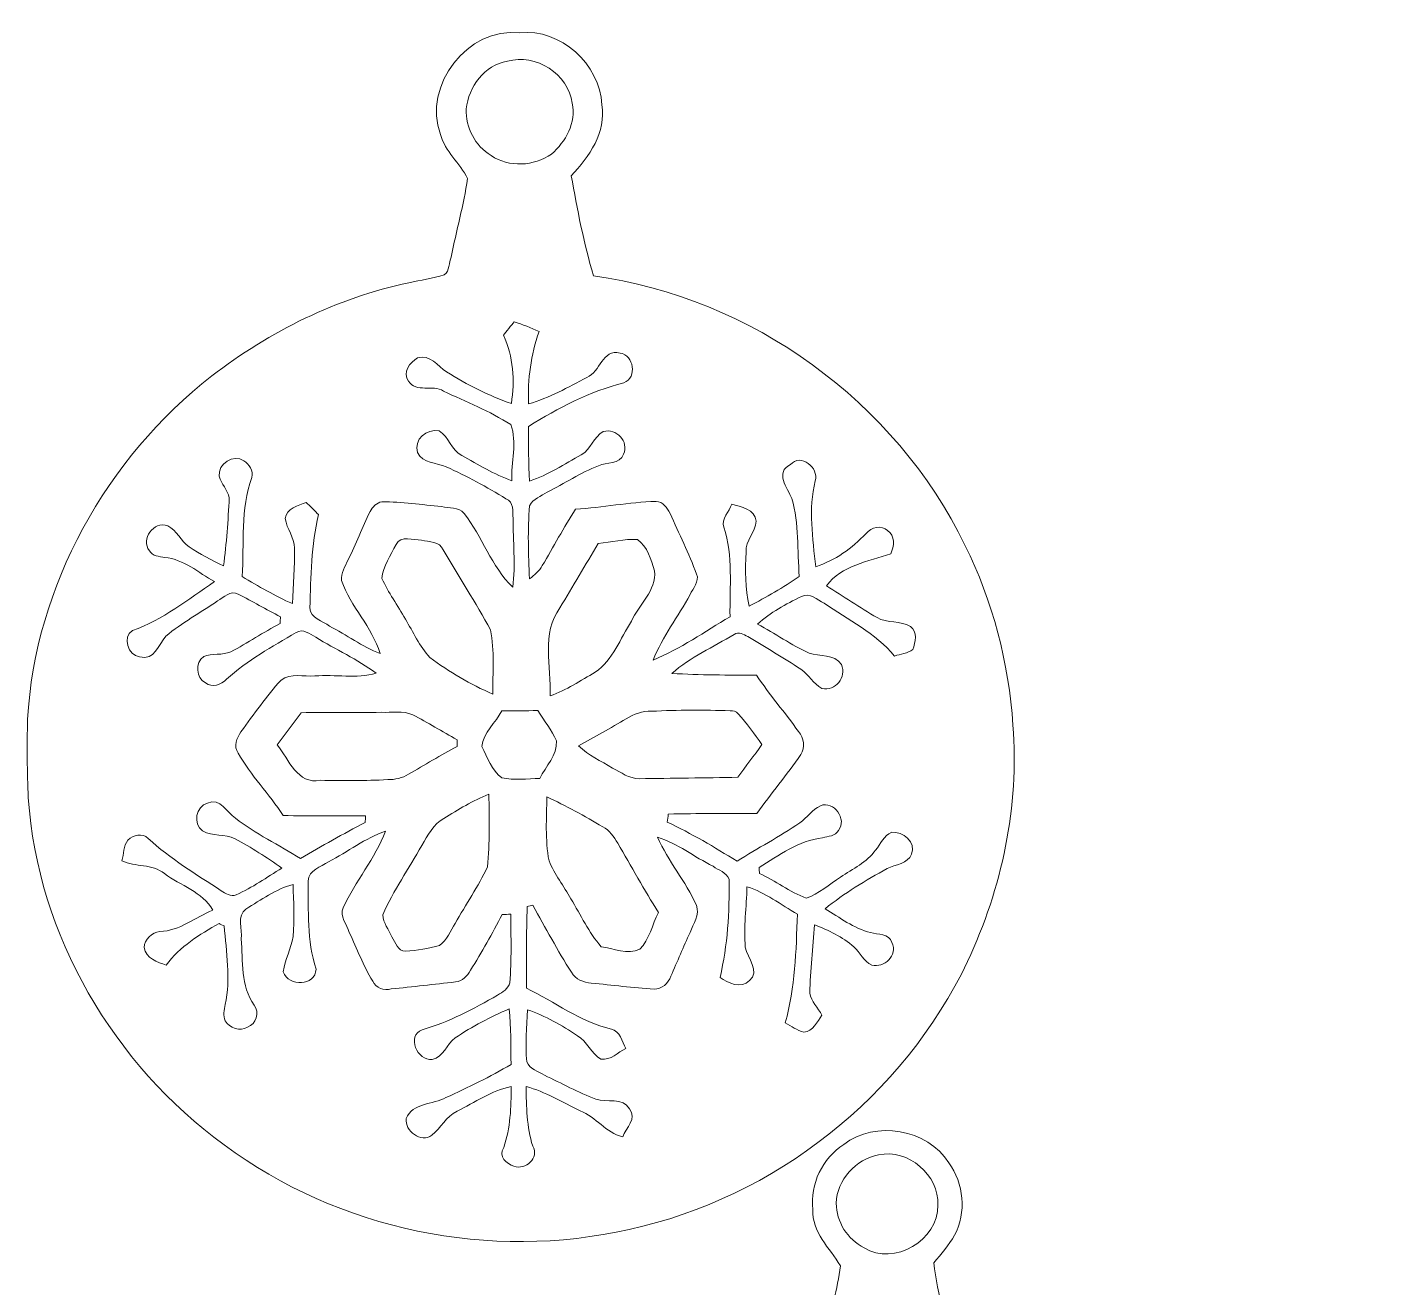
# Model space of a CAD drawing. Header units: centimetres. Extents: x -16.3 to 16.3, y -16 to 16.1.
# Drawn here: x -16.27 to 4.99, y -3.8 to 16.07 of the extents above; entities that cross this region are included whole.
import ezdxf

# ---------------------------------------------------------------- set-up
doc = ezdxf.new("R2010")
doc.units = ezdxf.units.CM
doc.header["$MEASUREMENT"] = 0
doc.layers.add('Layer 1', color=7, linetype='Continuous')

msp = doc.modelspace()

# ---------------------------------------------------------------- linework, layer by layer
at = {"layer": 'Layer 1', "color": 8, "lineweight": 9}
for points, knots in [([(-9.75456, 14.37656), (-10.03502, 15.14596), (-9.32488, 16.07165), (-8.50291, 15.98064), (-8.50291, 15.98064), (-7.85274, 16.04802), (-7.24279, 15.48604), (-7.20574, 14.84399), (-7.20574, 14.84399), (-7.13977, 14.41078), (-7.40295, 14.02131), (-7.69046, 13.72639), (-7.69046, 13.72639), (-7.59733, 13.1951), (-7.48973, 12.66417), (-7.34086, 12.14524), (-7.34086, 12.14524), (-4.84918, 11.80869), (-2.578, 10.16263), (-1.48191, 7.8992), (-1.48191, 7.8992), (-1.0413, 7.01726), (-0.79082, 6.04359), (-0.72485, 5.06074), (-0.72485, 5.06074), (-0.6229, 3.78369), (-0.89948, 2.48971), (-1.44029, 1.33365), (-1.44029, 1.33365), (-2.45382, -0.78761), (-4.47629, -2.39451), (-6.77535, -2.89051), (-6.77535, -2.89051), (-8.96505, -3.39358), (-11.36041, -2.90251), (-13.16204, -1.55843), (-13.16204, -1.55843), (-14.90971, -0.29054), (-16.10386, 1.74922), (-16.25273, 3.91316), (-16.25273, 3.91316), (-16.27354, 4.3245), (-16.27143, 4.73654), (-16.26472, 5.14788), (-16.26472, 5.14788), (-16.14584, 7.26526), (-15.01977, 9.26763), (-13.36031, 10.56832), (-13.36031, 10.56832), (-12.44379, 11.27035), (-11.38404, 11.79916), (-10.25127, 12.0387), (-10.25127, 12.0387), (-10.06571, 12.07892), (-9.87557, 12.1029), (-9.6953, 12.16499), (-9.6953, 12.16499), (-9.60146, 12.21685), (-9.6258, 12.36572), (-9.58347, 12.44298), (-9.58347, 12.44298), (-9.50303, 12.85679), (-9.38591, 13.26425), (-9.32523, 13.68158), (-9.32523, 13.68158), (-9.44765, 13.92394), (-9.67766, 14.10703), (-9.75456, 14.37656), (-9.75456, 14.37656), (-9.75456, 14.37656), (-9.75456, 14.37656), (-9.75456, 14.37656)], [0, 0, 0, 0, 0.05263158, 0.05263158, 0.05263158, 0.05263158, 0.10526316, 0.10526316, 0.10526316, 0.10526316, 0.15789474, 0.15789474, 0.15789474, 0.15789474, 0.21052632, 0.21052632, 0.21052632, 0.21052632, 0.26315789, 0.26315789, 0.26315789, 0.26315789, 0.31578947, 0.31578947, 0.31578947, 0.31578947, 0.36842105, 0.36842105, 0.36842105, 0.36842105, 0.42105263, 0.42105263, 0.42105263, 0.42105263, 0.47368421, 0.47368421, 0.47368421, 0.47368421, 0.52631579, 0.52631579, 0.52631579, 0.52631579, 0.57894737, 0.57894737, 0.57894737, 0.57894737, 0.63157895, 0.63157895, 0.63157895, 0.63157895, 0.68421053, 0.68421053, 0.68421053, 0.68421053, 0.73684211, 0.73684211, 0.73684211, 0.73684211, 0.78947368, 0.78947368, 0.78947368, 0.78947368, 0.84210526, 0.84210526, 0.84210526, 0.84210526, 0.89473684, 0.89473684, 0.89473684, 0.89473684, 1, 1, 1, 1]), ([(-8.69799, 15.5312), (-9.05536, 15.46946), (-9.31252, 15.12833), (-9.34675, 14.77908), (-9.34675, 14.77908), (-9.35698, 14.48768), (-9.20811, 14.19311), (-8.95482, 14.04389), (-8.95482, 14.04389), (-8.67223, 13.85127), (-8.27854, 13.87455), (-8.00196, 14.06682), (-8.00196, 14.06682), (-7.77901, 14.26155), (-7.6065, 14.56247), (-7.6767, 14.86798), (-7.6767, 14.86798), (-7.73703, 15.32906), (-8.24785, 15.66173), (-8.69799, 15.5312), (-8.69799, 15.5312), (-8.69799, 15.5312), (-8.69799, 15.5312), (-8.69799, 15.5312)], [0, 0, 0, 0, 0.14285714, 0.14285714, 0.14285714, 0.14285714, 0.28571429, 0.28571429, 0.28571429, 0.28571429, 0.42857143, 0.42857143, 0.42857143, 0.42857143, 0.57142857, 0.57142857, 0.57142857, 0.57142857, 0.71428571, 0.71428571, 0.71428571, 0.71428571, 1, 1, 1, 1]), ([(-8.59146, 11.42275), (-8.63308, 11.36948), (-8.71704, 11.26294), (-8.75866, 11.20967), (-8.75866, 11.20967), (-8.59957, 10.8703), (-8.58087, 10.50094), (-8.63379, 10.13298), (-8.63379, 10.13298), (-8.99221, 10.25646), (-9.33546, 10.42862), (-9.65543, 10.6311), (-9.65543, 10.6311), (-9.80007, 10.71896), (-9.91226, 10.91863), (-10.11299, 10.85337), (-10.11299, 10.85337), (-10.23575, 10.78916), (-10.3564, 10.61594), (-10.25727, 10.48436), (-10.25727, 10.48436), (-10.13486, 10.29668), (-9.87627, 10.43673), (-9.70517, 10.32984), (-9.70517, 10.32984), (-9.34992, 10.16121), (-8.97492, 10.01411), (-8.64508, 9.80173), (-8.64508, 9.80173), (-8.53572, 9.52551), (-8.64402, 9.20236), (-8.62567, 8.91273), (-8.62567, 8.91273), (-8.90331, 9.01609), (-9.15871, 9.17026), (-9.4166, 9.31314), (-9.4166, 9.31314), (-9.58452, 9.39498), (-9.61275, 9.61335), (-9.77502, 9.70155), (-9.77502, 9.70155), (-9.97117, 9.74282), (-10.17931, 9.56466), (-10.1151, 9.35865), (-10.1151, 9.35865), (-10.03184, 9.18755), (-9.81454, 9.20272), (-9.66214, 9.13357), (-9.66214, 9.13357), (-9.33652, 8.98963), (-9.02431, 8.81501), (-8.71951, 8.63122), (-8.71951, 8.63122), (-8.59604, 8.58571), (-8.61192, 8.42342), (-8.60839, 8.32395), (-8.60839, 8.32395), (-8.60874, 7.96165), (-8.56641, 7.59582), (-8.61262, 7.23528), (-8.61262, 7.23528), (-8.95199, 7.56442), (-9.08993, 8.03396), (-9.3785, 8.4005), (-9.3785, 8.4005), (-9.46493, 8.50069), (-9.62051, 8.48446), (-9.73481, 8.50669), (-9.73481, 8.50669), (-10.04878, 8.53597), (-10.36134, 8.58746), (-10.67708, 8.58218), (-10.67708, 8.58218), (-10.7628, 8.57125), (-10.82454, 8.49998), (-10.86334, 8.42802), (-10.86334, 8.42802), (-10.98929, 8.18037), (-11.08136, 7.91755), (-11.20871, 7.67025), (-11.20871, 7.67025), (-11.25528, 7.56548), (-11.32196, 7.45894), (-11.31419, 7.34005), (-11.31419, 7.34005), (-11.16638, 6.92977), (-10.83301, 6.60945), (-10.70495, 6.1907), (-10.70495, 6.1907), (-10.98929, 6.299), (-11.23411, 6.48598), (-11.50364, 6.62356), (-11.50364, 6.62356), (-11.60947, 6.70435), (-11.80879, 6.74668), (-11.8102, 6.91002), (-11.8102, 6.91002), (-11.79644, 7.40214), (-11.79291, 7.90061), (-11.67473, 8.3811), (-11.67473, 8.3811), (-11.72342, 8.42943), (-11.82114, 8.52538), (-11.86982, 8.57336), (-11.86982, 8.57336), (-11.98871, 8.5229), (-12.18485, 8.48023), (-12.20037, 8.31935), (-12.20037, 8.31935), (-12.18026, 8.15638), (-12.05432, 8.02091), (-12.05256, 7.8537), (-12.05256, 7.8537), (-12.05115, 7.56124), (-12.07231, 7.26914), (-12.08678, 6.97704), (-12.08678, 6.97704), (-12.36336, 7.09593), (-12.62159, 7.2508), (-12.87947, 7.40426), (-12.87947, 7.40426), (-12.84737, 7.9239), (-12.90804, 8.47), (-12.72777, 8.96777), (-12.72777, 8.96777), (-12.70132, 9.07148), (-12.76729, 9.17555), (-12.85336, 9.22917), (-12.85336, 9.22917), (-13.01317, 9.34277), (-13.26717, 9.18084), (-13.24107, 8.98752), (-13.24107, 8.98752), (-13.21179, 8.86405), (-13.10842, 8.77092), (-13.08267, 8.64639), (-13.08267, 8.64639), (-13.10348, 8.28761), (-13.12289, 7.92743), (-13.17545, 7.57147), (-13.17545, 7.57147), (-13.36031, 7.66425), (-13.54587, 7.75668), (-13.71732, 7.87239), (-13.71732, 7.87239), (-13.85137, 7.96129), (-13.90676, 8.13415), (-14.05422, 8.20612), (-14.05422, 8.20612), (-14.27717, 8.28796), (-14.48214, 7.99057), (-14.34279, 7.81066), (-14.34279, 7.81066), (-14.29446, 7.72458), (-14.18616, 7.72246), (-14.10043, 7.70729), (-14.10043, 7.70729), (-13.80234, 7.67766), (-13.56809, 7.46458), (-13.31727, 7.32418), (-13.31727, 7.32418), (-13.73178, 7.04336), (-14.13112, 6.71987), (-14.6102, 6.55477), (-14.6102, 6.55477), (-14.77247, 6.45387), (-14.68569, 6.15507), (-14.49625, 6.1392), (-14.49625, 6.1392), (-14.25918, 6.07076), (-14.19921, 6.3304), (-14.08421, 6.46375), (-14.08421, 6.46375), (-13.83021, 6.67471), (-13.53775, 6.8324), (-13.26788, 7.02114), (-13.26788, 7.02114), (-13.17298, 7.06806), (-13.0608, 7.19541), (-12.94332, 7.12627), (-12.94332, 7.12627), (-12.71896, 7.01338), (-12.50164, 6.88567), (-12.27763, 6.77102), (-12.27763, 6.77102), (-12.27798, 6.74421), (-12.27869, 6.69129), (-12.27904, 6.66483), (-12.27904, 6.66483), (-12.54504, 6.52549), (-12.79374, 6.3558), (-13.06044, 6.21787), (-13.06044, 6.21787), (-13.19415, 6.15683), (-13.3529, 6.20164), (-13.48554, 6.14131), (-13.48554, 6.14131), (-13.62277, 6.04712), (-13.61078, 5.80335), (-13.45873, 5.7275), (-13.45873, 5.7275), (-13.35501, 5.64707), (-13.20932, 5.69822), (-13.12536, 5.7836), (-13.12536, 5.7836), (-12.79833, 6.08275), (-12.40922, 6.29936), (-12.02822, 6.52055), (-12.02822, 6.52055), (-11.92132, 6.59075), (-11.81302, 6.49832), (-11.72024, 6.44858), (-11.72024, 6.44858), (-11.40627, 6.25208), (-11.06372, 6.10321), (-10.76633, 5.88026), (-10.76633, 5.88026), (-11.07889, 5.78712), (-11.41368, 5.86579), (-11.73329, 5.83651), (-11.73329, 5.83651), (-11.90968, 5.82346), (-12.11429, 5.88625), (-12.26705, 5.77195), (-12.26705, 5.77195), (-12.49812, 5.51725), (-12.69356, 5.23219), (-12.89958, 4.95667), (-12.89958, 4.95667), (-12.96343, 4.86285), (-13.02164, 4.72419), (-12.94226, 4.62154), (-12.94226, 4.62154), (-12.74612, 4.26594), (-12.45226, 3.97595), (-12.23353, 3.63446), (-12.23353, 3.63446), (-11.80067, 3.62988), (-11.36746, 3.62988), (-10.93461, 3.62917), (-10.93461, 3.62917), (-10.93566, 3.60307), (-10.93849, 3.55121), (-10.93954, 3.52545), (-10.93954, 3.52545), (-11.28632, 3.3473), (-11.62534, 3.15469), (-11.96084, 2.95607), (-11.96084, 2.95607), (-12.30056, 3.17232), (-12.66745, 3.34589), (-12.98601, 3.59354), (-12.98601, 3.59354), (-13.12324, 3.68667), (-13.22202, 3.91951), (-13.42839, 3.83096), (-13.42839, 3.83096), (-13.61113, 3.78051), (-13.66052, 3.50182), (-13.50424, 3.39281), (-13.50424, 3.39281), (-13.34866, 3.30179), (-13.15146, 3.35154), (-12.99236, 3.26969), (-12.99236, 3.26969), (-12.73765, 3.12929), (-12.48894, 2.97759), (-12.25435, 2.80544), (-12.25435, 2.80544), (-12.49282, 2.66503), (-12.71754, 2.49429), (-12.97401, 2.38669), (-12.97401, 2.38669), (-13.05868, 2.34682), (-13.14088, 2.40927), (-13.21143, 2.44985), (-13.21143, 2.44985), (-13.60372, 2.71267), (-14.01612, 2.94937), (-14.36114, 3.27534), (-14.36114, 3.27534), (-14.45215, 3.36494), (-14.59961, 3.32896), (-14.68216, 3.24782), (-14.68216, 3.24782), (-14.75731, 3.15751), (-14.74319, 3.02592), (-14.77777, 2.9215), (-14.77777, 2.9215), (-14.56187, 2.82131), (-14.2994, 2.8774), (-14.10643, 2.72183), (-14.10643, 2.72183), (-13.85384, 2.53097), (-13.50424, 2.43184), (-13.34267, 2.14433), (-13.34267, 2.14433), (-13.61889, 2.02791), (-13.86654, 1.81766), (-14.17699, 1.80461), (-14.17699, 1.80461), (-14.30469, 1.79543), (-14.42499, 1.6836), (-14.42428, 1.55237), (-14.42428, 1.55237), (-14.39888, 1.38586), (-14.21438, 1.32059), (-14.07644, 1.2765), (-14.07644, 1.2765), (-13.86584, 1.57071), (-13.55081, 1.75839), (-13.24283, 1.93407), (-13.24283, 1.93407), (-13.22307, 1.92384), (-13.18392, 1.90374), (-13.16416, 1.8935), (-13.16416, 1.8935), (-13.12959, 1.48252), (-13.05833, 1.06271), (-13.14758, 0.6542), (-13.14758, 0.6542), (-13.1631, 0.57059), (-13.18568, 0.47957), (-13.14723, 0.39773), (-13.14723, 0.39773), (-13.07491, 0.28449), (-12.91475, 0.2231), (-12.79339, 0.2986), (-12.79339, 0.2986), (-12.65722, 0.35045), (-12.60183, 0.52826), (-12.69214, 0.64502), (-12.69214, 0.64502), (-12.90452, 0.94841), (-12.86536, 1.33929), (-12.89534, 1.68925), (-12.89534, 1.68925), (-12.87136, 1.83565), (-12.97084, 2.05755), (-12.8202, 2.1602), (-12.8202, 2.1602), (-12.58455, 2.30908), (-12.3496, 2.47347), (-12.07796, 2.54932), (-12.07796, 2.54932), (-12.0642, 2.27556), (-12.05432, 2.00075), (-12.07796, 1.72664), (-12.07796, 1.72664), (-12.10689, 1.53544), (-12.20637, 1.36363), (-12.23177, 1.17137), (-12.23177, 1.17137), (-12.14499, 0.93042), (-11.72518, 0.94101), (-11.7146, 1.21476), (-11.7146, 1.21476), (-11.86241, 1.66208), (-11.83207, 2.14045), (-11.83983, 2.60471), (-11.83983, 2.60471), (-11.83454, 2.77898), (-11.63346, 2.82413), (-11.51704, 2.90774), (-11.51704, 2.90774), (-11.21365, 3.05979), (-10.94342, 3.28133), (-10.61852, 3.38787), (-10.61852, 3.38787), (-10.7875, 2.95819), (-11.09371, 2.59872), (-11.28809, 2.18172), (-11.28809, 2.18172), (-11.34453, 2.0459), (-11.22776, 1.91467), (-11.19107, 1.78944), (-11.19107, 1.78944), (-11.06478, 1.53649), (-10.97376, 1.26556), (-10.82136, 1.02567), (-10.82136, 1.02567), (-10.77092, 0.92125), (-10.64462, 0.86339), (-10.52996, 0.90326), (-10.52996, 0.90326), (-10.1906, 0.93219), (-9.85193, 0.97452), (-9.51326, 1.01191), (-9.51326, 1.01191), (-9.40848, 1.02602), (-9.32629, 1.10434), (-9.27867, 1.19465), (-9.27867, 1.19465), (-9.0991, 1.48005), (-8.93365, 1.77427), (-8.78125, 2.07483), (-8.78125, 2.07483), (-8.73538, 2.0766), (-8.68917, 2.07801), (-8.64331, 2.07942), (-8.64331, 2.07942), (-8.64331, 1.71923), (-8.62744, 1.35764), (-8.66131, 0.9978), (-8.66131, 0.9978), (-8.67964, 0.90079), (-8.77525, 0.84964), (-8.85216, 0.80377), (-8.85216, 0.80377), (-9.22928, 0.58329), (-9.61944, 0.37938), (-10.03995, 0.25591), (-10.03995, 0.25591), (-10.29183, 0.1663), (-10.11897, -0.24292), (-9.88156, -0.21011), (-9.88156, -0.21011), (-9.70271, -0.17589), (-9.65543, 0.0326), (-9.52067, 0.12962), (-9.52067, 0.12962), (-9.25221, 0.30847), (-8.96399, 0.45911), (-8.66766, 0.58611), (-8.66766, 0.58611), (-8.63837, 0.29542), (-8.64543, 0.00262), (-8.63837, -0.28948), (-8.63837, -0.28948), (-8.96962, -0.48528), (-9.31782, -0.65214), (-9.66707, -0.81301), (-9.66707, -0.81301), (-9.86886, -0.92554), (-10.19658, -0.89132), (-10.29183, -1.14356), (-10.29183, -1.14356), (-10.32077, -1.33618), (-10.05795, -1.53444), (-9.88791, -1.40603), (-9.88791, -1.40603), (-9.74821, -1.28785), (-9.66249, -1.11005), (-9.49104, -1.02855), (-9.49104, -1.02855), (-9.21375, -0.88744), (-8.94741, -0.70082), (-8.63802, -0.63909), (-8.63802, -0.63909), (-8.6352, -0.96364), (-8.65072, -1.29243), (-8.75443, -1.60217), (-8.75443, -1.60217), (-8.85216, -1.74258), (-8.70858, -1.85617), (-8.59498, -1.89427), (-8.59498, -1.89427), (-8.4133, -1.96447), (-8.18647, -1.7648), (-8.29793, -1.57712), (-8.29793, -1.57712), (-8.39284, -1.27373), (-8.40025, -0.95306), (-8.40166, -0.63768), (-8.40166, -0.63768), (-8.09968, -0.72058), (-7.8291, -0.8878), (-7.54723, -1.02044), (-7.54723, -1.02044), (-7.29747, -1.11675), (-7.14859, -1.3704), (-6.87942, -1.43037), (-6.87942, -1.43037), (-6.82651, -1.29137), (-6.6473, -1.14426), (-6.77324, -0.99116), (-6.77324, -0.99116), (-6.87096, -0.79854), (-7.13942, -0.90085), (-7.30135, -0.83735), (-7.30135, -0.83735), (-7.58039, -0.73151), (-7.84357, -0.58617), (-8.11379, -0.45988), (-8.11379, -0.45988), (-8.20622, -0.39567), (-8.35192, -0.36427), (-8.39143, -0.2475), (-8.39143, -0.2475), (-8.41718, 0.02555), (-8.38966, 0.30071), (-8.38049, 0.57306), (-8.38049, 0.57306), (-8.09968, 0.47675), (-7.83757, 0.32788), (-7.59168, 0.16313), (-7.59168, 0.16313), (-7.43505, 0.07423), (-7.38072, -0.12121), (-7.22162, -0.20552), (-7.22162, -0.20552), (-7.06463, -0.22669), (-6.95704, -0.1004), (-6.83074, -0.03619), (-6.83074, -0.03619), (-6.88683, 0.07), (-6.92035, 0.23404), (-7.05793, 0.26896), (-7.05793, 0.26896), (-7.54617, 0.38115), (-7.95363, 0.69724), (-8.39778, 0.91278), (-8.39778, 0.91278), (-8.39848, 1.34282), (-8.39848, 1.77286), (-8.38543, 2.20254), (-8.38543, 2.20254), (-8.36286, 2.20712), (-8.31805, 2.21594), (-8.29547, 2.22018), (-8.29547, 2.22018), (-8.09298, 1.86775), (-7.91095, 1.50298), (-7.68552, 1.16431), (-7.68552, 1.16431), (-7.62696, 1.04719), (-7.49432, 1.00486), (-7.37367, 0.9918), (-7.37367, 0.9918), (-7.04382, 0.96288), (-6.71503, 0.91631), (-6.38448, 0.89691), (-6.38448, 0.89691), (-6.25818, 0.89267), (-6.16434, 0.99392), (-6.11848, 1.10222), (-6.11848, 1.10222), (-6.01794, 1.33224), (-5.92234, 1.56472), (-5.8158, 1.79261), (-5.8158, 1.79261), (-5.76324, 1.92949), (-5.66234, 2.06778), (-5.71702, 2.22265), (-5.71702, 2.22265), (-5.88741, 2.59837), (-6.16364, 2.91621), (-6.32909, 3.29403), (-6.32909, 3.29403), (-6.01265, 3.19384), (-5.74877, 2.98218), (-5.45385, 2.83577), (-5.45385, 2.83577), (-5.37059, 2.77157), (-5.24147, 2.73982), (-5.2009, 2.63257), (-5.2009, 2.63257), (-5.19666, 2.11364), (-5.22065, 1.58941), (-5.34449, 1.08317), (-5.34449, 1.08317), (-5.2136, 0.99427), (-5.01429, 0.89444), (-4.88129, 1.03132), (-4.88129, 1.03132), (-4.70913, 1.17701), (-4.90881, 1.3908), (-4.94584, 1.55696), (-4.94584, 1.55696), (-4.97371, 1.87446), (-4.92608, 2.19513), (-4.91904, 2.51263), (-4.91904, 2.51263), (-4.62905, 2.4195), (-4.38492, 2.2297), (-4.12351, 2.08012), (-4.12351, 2.08012), (-4.14504, 1.50651), (-4.15703, 0.92266), (-4.31579, 0.36668), (-4.31579, 0.36668), (-4.21876, 0.31729), (-4.12881, 0.24603), (-4.02121, 0.21922), (-4.02121, 0.21922), (-3.87975, 0.23651), (-3.80848, 0.37903), (-3.73722, 0.48522), (-3.73722, 0.48522), (-3.79896, 0.60128), (-3.90338, 0.70147), (-3.93019, 0.83305), (-3.93019, 0.83305), (-3.92102, 1.19395), (-3.87728, 1.55307), (-3.85681, 1.91326), (-3.85681, 1.91326), (-3.6328, 1.83071), (-3.41408, 1.721), (-3.2331, 1.56331), (-3.2331, 1.56331), (-3.13433, 1.47264), (-3.07612, 1.33788), (-2.95159, 1.2765), (-2.95159, 1.2765), (-2.75721, 1.22852), (-2.53391, 1.4296), (-2.63232, 1.63245), (-2.63232, 1.63245), (-2.67501, 1.77356), (-2.85986, 1.76051), (-2.97028, 1.78873), (-2.97028, 1.78873), (-3.23487, 1.85505), (-3.45712, 2.02827), (-3.68854, 2.16409), (-3.68854, 2.16409), (-3.38515, 2.40821), (-3.05107, 2.61564), (-2.70782, 2.79838), (-2.70782, 2.79838), (-2.57906, 2.86929), (-2.38256, 2.86894), (-2.32364, 3.02804), (-2.32364, 3.02804), (-2.24568, 3.21254), (-2.46158, 3.39175), (-2.63726, 3.37059), (-2.63726, 3.37059), (-2.75932, 3.31943), (-2.81083, 3.18714), (-2.88985, 3.09048), (-2.88985, 3.09048), (-3.0292, 2.89645), (-3.2511, 2.79626), (-3.44195, 2.66327), (-3.44195, 2.66327), (-3.62398, 2.55391), (-3.78414, 2.39868), (-3.9877, 2.33166), (-3.9877, 2.33166), (-4.24487, 2.43291), (-4.47241, 2.60048), (-4.72077, 2.72359), (-4.72077, 2.72359), (-4.72288, 2.74687), (-4.72713, 2.79415), (-4.72889, 2.81743), (-4.72889, 2.81743), (-4.41456, 3.01005), (-4.10623, 3.24076), (-3.72805, 3.28451), (-3.72805, 3.28451), (-3.6388, 3.30567), (-3.52697, 3.31344), (-3.4744, 3.40092), (-3.4744, 3.40092), (-3.33647, 3.57449), (-3.54708, 3.87612), (-3.76015, 3.79074), (-3.76015, 3.79074), (-3.88998, 3.7283), (-3.97111, 3.60166), (-4.08789, 3.52052), (-4.08789, 3.52052), (-4.40538, 3.30003), (-4.74899, 3.12152), (-5.07601, 2.91586), (-5.07601, 2.91586), (-5.43409, 3.13599), (-5.79463, 3.35401), (-6.17528, 3.53216), (-6.17528, 3.53216), (-6.17034, 3.57379), (-6.16505, 3.61577), (-6.15941, 3.65739), (-6.15941, 3.65739), (-5.69409, 3.67221), (-5.22877, 3.66339), (-4.7631, 3.66621), (-4.7631, 3.66621), (-4.54156, 3.98336), (-4.28862, 4.27687), (-4.07166, 4.5965), (-4.07166, 4.5965), (-3.9951, 4.7055), (-4.02015, 4.86213), (-4.10623, 4.95879), (-4.10623, 4.95879), (-4.32178, 5.26007), (-4.56237, 5.5423), (-4.76945, 5.84957), (-4.76945, 5.84957), (-5.21467, 5.85168), (-5.65987, 5.8478), (-6.10437, 5.87779), (-6.10437, 5.87779), (-5.81016, 6.13179), (-5.4535, 6.29477), (-5.12082, 6.49021), (-5.12082, 6.49021), (-5.04991, 6.54313), (-4.96913, 6.49409), (-4.90456, 6.45705), (-4.90456, 6.45705), (-4.62552, 6.28736), (-4.34294, 6.12297), (-4.06989, 5.9434), (-4.06989, 5.9434), (-3.94254, 5.86085), (-3.87551, 5.70845), (-3.73722, 5.64107), (-3.73722, 5.64107), (-3.52309, 5.58957), (-3.34493, 5.81746), (-3.4296, 6.01643), (-3.4296, 6.01643), (-3.53685, 6.1907), (-3.77426, 6.14096), (-3.93901, 6.19458), (-3.93901, 6.19458), (-4.22194, 6.32652), (-4.47735, 6.5075), (-4.75216, 6.65425), (-4.75216, 6.65425), (-4.54861, 6.83628), (-4.30661, 6.97105), (-4.06178, 7.08923), (-4.06178, 7.08923), (-3.93407, 7.15943), (-3.80813, 7.0409), (-3.70406, 6.98375), (-3.70406, 6.98375), (-3.32165, 6.72304), (-2.89373, 6.51208), (-2.5907, 6.15084), (-2.5907, 6.15084), (-2.49686, 6.18365), (-2.38679, 6.19176), (-2.30249, 6.25138), (-2.30249, 6.25138), (-2.26297, 6.3678), (-2.22522, 6.53466), (-2.342, 6.61545), (-2.342, 6.61545), (-2.50144, 6.71458), (-2.70746, 6.66307), (-2.86833, 6.75656), (-2.86833, 6.75656), (-3.14138, 6.91213), (-3.39926, 7.0924), (-3.66526, 7.25891), (-3.66526, 7.25891), (-3.42995, 7.58135), (-3.00239, 7.63885), (-2.65278, 7.76515), (-2.65278, 7.76515), (-2.5914, 7.8791), (-2.58152, 8.0509), (-2.70076, 8.12851), (-2.70076, 8.12851), (-2.79883, 8.22235), (-2.96041, 8.18001), (-3.04155, 8.08335), (-3.04155, 8.08335), (-3.26203, 7.85158), (-3.53014, 7.65861), (-3.83565, 7.55807), (-3.83565, 7.55807), (-3.88292, 8.00786), (-3.95136, 8.46541), (-3.84411, 8.91273), (-3.84411, 8.91273), (-3.77638, 9.11911), (-4.07414, 9.35722), (-4.23358, 9.1692), (-4.23358, 9.1692), (-4.4837, 9.05243), (-4.28226, 8.79385), (-4.21136, 8.63579), (-4.21136, 8.63579), (-4.09847, 8.23575), (-4.12599, 7.8156), (-4.0946, 7.40496), (-4.0946, 7.40496), (-4.34859, 7.2321), (-4.61423, 7.07829), (-4.88657, 6.93718), (-4.88657, 6.93718), (-4.94161, 7.21834), (-4.94937, 7.50656), (-4.93349, 7.79196), (-4.93349, 7.79196), (-4.94372, 7.97329), (-4.78709, 8.10346), (-4.77686, 8.27597), (-4.77686, 8.27597), (-4.78569, 8.46682), (-5.02098, 8.50457), (-5.15962, 8.5462), (-5.15962, 8.5462), (-5.19703, 8.42872), (-5.3272, 8.31619), (-5.28452, 8.18354), (-5.28452, 8.18354), (-5.13317, 7.72987), (-5.19525, 7.24057), (-5.18608, 6.77067), (-5.18608, 6.77067), (-5.58579, 6.53607), (-5.9682, 6.26337), (-6.39824, 6.08769), (-6.39824, 6.08769), (-6.25254, 6.45705), (-6.00312, 6.77208), (-5.8158, 7.11957), (-5.8158, 7.11957), (-5.77241, 7.2187), (-5.66516, 7.32382), (-5.71314, 7.44095), (-5.71314, 7.44095), (-5.8345, 7.76868), (-5.98937, 8.0823), (-6.13295, 8.40015), (-6.13295, 8.40015), (-6.17493, 8.48869), (-6.24689, 8.58535), (-6.35379, 8.58887), (-6.35379, 8.58887), (-6.77888, 8.57723), (-7.19798, 8.49221), (-7.62202, 8.46682), (-7.62202, 8.46682), (-7.80794, 8.17649), (-7.97268, 7.8738), (-8.1466, 7.57641), (-8.1466, 7.57641), (-8.19423, 7.49069), (-8.27078, 7.42719), (-8.34839, 7.37004), (-8.34839, 7.37004), (-8.36427, 7.75351), (-8.38191, 8.13839), (-8.34733, 8.52115), (-8.34733, 8.52115), (-8.29159, 8.63016), (-8.16742, 8.67426), (-8.06864, 8.73493), (-8.06864, 8.73493), (-7.79841, 8.8704), (-7.54512, 9.04185), (-7.26289, 9.15262), (-7.26289, 9.15262), (-7.1299, 9.20554), (-6.92811, 9.17344), (-6.86531, 9.33219), (-6.86531, 9.33219), (-6.7743, 9.53256), (-6.98032, 9.7527), (-7.18599, 9.68989), (-7.18599, 9.68989), (-7.34086, 9.60876), (-7.37614, 9.40698), (-7.53171, 9.32584), (-7.53171, 9.32584), (-7.79735, 9.17626), (-8.05806, 9.00798), (-8.34769, 8.90815), (-8.34769, 8.90815), (-8.36461, 9.19601), (-8.3632, 9.48494), (-8.36603, 9.7728), (-8.36603, 9.7728), (-7.89472, 10.06173), (-7.3973, 10.32489), (-6.85861, 10.46072), (-6.85861, 10.46072), (-6.64553, 10.54363), (-6.70374, 10.89499), (-6.91858, 10.92956), (-6.91858, 10.92956), (-7.20539, 10.99659), (-7.22797, 10.63147), (-7.44352, 10.54539), (-7.44352, 10.54539), (-7.73985, 10.3877), (-8.03901, 10.22154), (-8.36286, 10.12735), (-8.36286, 10.12735), (-8.38084, 10.51611), (-8.3258, 10.90028), (-8.19811, 11.26717), (-8.19811, 11.26717), (-8.32652, 11.32538), (-8.45634, 11.38147), (-8.59146, 11.42275)], [0, 0, 0, 0, 0.00444444, 0.00444444, 0.00444444, 0.00444444, 0.00888889, 0.00888889, 0.00888889, 0.00888889, 0.01333333, 0.01333333, 0.01333333, 0.01333333, 0.01777778, 0.01777778, 0.01777778, 0.01777778, 0.02222222, 0.02222222, 0.02222222, 0.02222222, 0.02666667, 0.02666667, 0.02666667, 0.02666667, 0.03111111, 0.03111111, 0.03111111, 0.03111111, 0.03555556, 0.03555556, 0.03555556, 0.03555556, 0.04, 0.04, 0.04, 0.04, 0.04444444, 0.04444444, 0.04444444, 0.04444444, 0.04888889, 0.04888889, 0.04888889, 0.04888889, 0.05333333, 0.05333333, 0.05333333, 0.05333333, 0.05777778, 0.05777778, 0.05777778, 0.05777778, 0.06222222, 0.06222222, 0.06222222, 0.06222222, 0.06666667, 0.06666667, 0.06666667, 0.06666667, 0.07111111, 0.07111111, 0.07111111, 0.07111111, 0.07555556, 0.07555556, 0.07555556, 0.07555556, 0.08, 0.08, 0.08, 0.08, 0.08444444, 0.08444444, 0.08444444, 0.08444444, 0.08888889, 0.08888889, 0.08888889, 0.08888889, 0.09333333, 0.09333333, 0.09333333, 0.09333333, 0.09777778, 0.09777778, 0.09777778, 0.09777778, 0.10222222, 0.10222222, 0.10222222, 0.10222222, 0.10666667, 0.10666667, 0.10666667, 0.10666667, 0.11111111, 0.11111111, 0.11111111, 0.11111111, 0.11555556, 0.11555556, 0.11555556, 0.11555556, 0.12, 0.12, 0.12, 0.12, 0.12444444, 0.12444444, 0.12444444, 0.12444444, 0.12888889, 0.12888889, 0.12888889, 0.12888889, 0.13333333, 0.13333333, 0.13333333, 0.13333333, 0.13777778, 0.13777778, 0.13777778, 0.13777778, 0.14222222, 0.14222222, 0.14222222, 0.14222222, 0.14666667, 0.14666667, 0.14666667, 0.14666667, 0.15111111, 0.15111111, 0.15111111, 0.15111111, 0.15555556, 0.15555556, 0.15555556, 0.15555556, 0.16, 0.16, 0.16, 0.16, 0.16444444, 0.16444444, 0.16444444, 0.16444444, 0.16888889, 0.16888889, 0.16888889, 0.16888889, 0.17333333, 0.17333333, 0.17333333, 0.17333333, 0.17777778, 0.17777778, 0.17777778, 0.17777778, 0.18222222, 0.18222222, 0.18222222, 0.18222222, 0.18666667, 0.18666667, 0.18666667, 0.18666667, 0.19111111, 0.19111111, 0.19111111, 0.19111111, 0.19555556, 0.19555556, 0.19555556, 0.19555556, 0.2, 0.2, 0.2, 0.2, 0.20444444, 0.20444444, 0.20444444, 0.20444444, 0.20888889, 0.20888889, 0.20888889, 0.20888889, 0.21333333, 0.21333333, 0.21333333, 0.21333333, 0.21777778, 0.21777778, 0.21777778, 0.21777778, 0.22222222, 0.22222222, 0.22222222, 0.22222222, 0.22666667, 0.22666667, 0.22666667, 0.22666667, 0.23111111, 0.23111111, 0.23111111, 0.23111111, 0.23555556, 0.23555556, 0.23555556, 0.23555556, 0.24, 0.24, 0.24, 0.24, 0.24444444, 0.24444444, 0.24444444, 0.24444444, 0.24888889, 0.24888889, 0.24888889, 0.24888889, 0.25333333, 0.25333333, 0.25333333, 0.25333333, 0.25777778, 0.25777778, 0.25777778, 0.25777778, 0.26222222, 0.26222222, 0.26222222, 0.26222222, 0.26666667, 0.26666667, 0.26666667, 0.26666667, 0.27111111, 0.27111111, 0.27111111, 0.27111111, 0.27555556, 0.27555556, 0.27555556, 0.27555556, 0.28, 0.28, 0.28, 0.28, 0.28444444, 0.28444444, 0.28444444, 0.28444444, 0.28888889, 0.28888889, 0.28888889, 0.28888889, 0.29333333, 0.29333333, 0.29333333, 0.29333333, 0.29777778, 0.29777778, 0.29777778, 0.29777778, 0.30222222, 0.30222222, 0.30222222, 0.30222222, 0.30666667, 0.30666667, 0.30666667, 0.30666667, 0.31111111, 0.31111111, 0.31111111, 0.31111111, 0.31555556, 0.31555556, 0.31555556, 0.31555556, 0.32, 0.32, 0.32, 0.32, 0.32444444, 0.32444444, 0.32444444, 0.32444444, 0.32888889, 0.32888889, 0.32888889, 0.32888889, 0.33333333, 0.33333333, 0.33333333, 0.33333333, 0.33777778, 0.33777778, 0.33777778, 0.33777778, 0.34222222, 0.34222222, 0.34222222, 0.34222222, 0.34666667, 0.34666667, 0.34666667, 0.34666667, 0.35111111, 0.35111111, 0.35111111, 0.35111111, 0.35555556, 0.35555556, 0.35555556, 0.35555556, 0.36, 0.36, 0.36, 0.36, 0.36444444, 0.36444444, 0.36444444, 0.36444444, 0.36888889, 0.36888889, 0.36888889, 0.36888889, 0.37333333, 0.37333333, 0.37333333, 0.37333333, 0.37777778, 0.37777778, 0.37777778, 0.37777778, 0.38222222, 0.38222222, 0.38222222, 0.38222222, 0.38666667, 0.38666667, 0.38666667, 0.38666667, 0.39111111, 0.39111111, 0.39111111, 0.39111111, 0.39555556, 0.39555556, 0.39555556, 0.39555556, 0.4, 0.4, 0.4, 0.4, 0.40444444, 0.40444444, 0.40444444, 0.40444444, 0.40888889, 0.40888889, 0.40888889, 0.40888889, 0.41333333, 0.41333333, 0.41333333, 0.41333333, 0.41777778, 0.41777778, 0.41777778, 0.41777778, 0.42222222, 0.42222222, 0.42222222, 0.42222222, 0.42666667, 0.42666667, 0.42666667, 0.42666667, 0.43111111, 0.43111111, 0.43111111, 0.43111111, 0.43555556, 0.43555556, 0.43555556, 0.43555556, 0.44, 0.44, 0.44, 0.44, 0.44444444, 0.44444444, 0.44444444, 0.44444444, 0.44888889, 0.44888889, 0.44888889, 0.44888889, 0.45333333, 0.45333333, 0.45333333, 0.45333333, 0.45777778, 0.45777778, 0.45777778, 0.45777778, 0.46222222, 0.46222222, 0.46222222, 0.46222222, 0.46666667, 0.46666667, 0.46666667, 0.46666667, 0.47111111, 0.47111111, 0.47111111, 0.47111111, 0.47555556, 0.47555556, 0.47555556, 0.47555556, 0.48, 0.48, 0.48, 0.48, 0.48444444, 0.48444444, 0.48444444, 0.48444444, 0.48888889, 0.48888889, 0.48888889, 0.48888889, 0.49333333, 0.49333333, 0.49333333, 0.49333333, 0.49777778, 0.49777778, 0.49777778, 0.49777778, 0.50222222, 0.50222222, 0.50222222, 0.50222222, 0.50666667, 0.50666667, 0.50666667, 0.50666667, 0.51111111, 0.51111111, 0.51111111, 0.51111111, 0.51555556, 0.51555556, 0.51555556, 0.51555556, 0.52, 0.52, 0.52, 0.52, 0.52444444, 0.52444444, 0.52444444, 0.52444444, 0.52888889, 0.52888889, 0.52888889, 0.52888889, 0.53333333, 0.53333333, 0.53333333, 0.53333333, 0.53777778, 0.53777778, 0.53777778, 0.53777778, 0.54222222, 0.54222222, 0.54222222, 0.54222222, 0.54666667, 0.54666667, 0.54666667, 0.54666667, 0.55111111, 0.55111111, 0.55111111, 0.55111111, 0.55555556, 0.55555556, 0.55555556, 0.55555556, 0.56, 0.56, 0.56, 0.56, 0.56444444, 0.56444444, 0.56444444, 0.56444444, 0.56888889, 0.56888889, 0.56888889, 0.56888889, 0.57333333, 0.57333333, 0.57333333, 0.57333333, 0.57777778, 0.57777778, 0.57777778, 0.57777778, 0.58222222, 0.58222222, 0.58222222, 0.58222222, 0.58666667, 0.58666667, 0.58666667, 0.58666667, 0.59111111, 0.59111111, 0.59111111, 0.59111111, 0.59555556, 0.59555556, 0.59555556, 0.59555556, 0.6, 0.6, 0.6, 0.6, 0.60444444, 0.60444444, 0.60444444, 0.60444444, 0.60888889, 0.60888889, 0.60888889, 0.60888889, 0.61333333, 0.61333333, 0.61333333, 0.61333333, 0.61777778, 0.61777778, 0.61777778, 0.61777778, 0.62222222, 0.62222222, 0.62222222, 0.62222222, 0.62666667, 0.62666667, 0.62666667, 0.62666667, 0.63111111, 0.63111111, 0.63111111, 0.63111111, 0.63555556, 0.63555556, 0.63555556, 0.63555556, 0.64, 0.64, 0.64, 0.64, 0.64444444, 0.64444444, 0.64444444, 0.64444444, 0.64888889, 0.64888889, 0.64888889, 0.64888889, 0.65333333, 0.65333333, 0.65333333, 0.65333333, 0.65777778, 0.65777778, 0.65777778, 0.65777778, 0.66222222, 0.66222222, 0.66222222, 0.66222222, 0.66666667, 0.66666667, 0.66666667, 0.66666667, 0.67111111, 0.67111111, 0.67111111, 0.67111111, 0.67555556, 0.67555556, 0.67555556, 0.67555556, 0.68, 0.68, 0.68, 0.68, 0.68444444, 0.68444444, 0.68444444, 0.68444444, 0.68888889, 0.68888889, 0.68888889, 0.68888889, 0.69333333, 0.69333333, 0.69333333, 0.69333333, 0.69777778, 0.69777778, 0.69777778, 0.69777778, 0.70222222, 0.70222222, 0.70222222, 0.70222222, 0.70666667, 0.70666667, 0.70666667, 0.70666667, 0.71111111, 0.71111111, 0.71111111, 0.71111111, 0.71555556, 0.71555556, 0.71555556, 0.71555556, 0.72, 0.72, 0.72, 0.72, 0.72444444, 0.72444444, 0.72444444, 0.72444444, 0.72888889, 0.72888889, 0.72888889, 0.72888889, 0.73333333, 0.73333333, 0.73333333, 0.73333333, 0.73777778, 0.73777778, 0.73777778, 0.73777778, 0.74222222, 0.74222222, 0.74222222, 0.74222222, 0.74666667, 0.74666667, 0.74666667, 0.74666667, 0.75111111, 0.75111111, 0.75111111, 0.75111111, 0.75555556, 0.75555556, 0.75555556, 0.75555556, 0.76, 0.76, 0.76, 0.76, 0.76444444, 0.76444444, 0.76444444, 0.76444444, 0.76888889, 0.76888889, 0.76888889, 0.76888889, 0.77333333, 0.77333333, 0.77333333, 0.77333333, 0.77777778, 0.77777778, 0.77777778, 0.77777778, 0.78222222, 0.78222222, 0.78222222, 0.78222222, 0.78666667, 0.78666667, 0.78666667, 0.78666667, 0.79111111, 0.79111111, 0.79111111, 0.79111111, 0.79555556, 0.79555556, 0.79555556, 0.79555556, 0.8, 0.8, 0.8, 0.8, 0.80444444, 0.80444444, 0.80444444, 0.80444444, 0.80888889, 0.80888889, 0.80888889, 0.80888889, 0.81333333, 0.81333333, 0.81333333, 0.81333333, 0.81777778, 0.81777778, 0.81777778, 0.81777778, 0.82222222, 0.82222222, 0.82222222, 0.82222222, 0.82666667, 0.82666667, 0.82666667, 0.82666667, 0.83111111, 0.83111111, 0.83111111, 0.83111111, 0.83555556, 0.83555556, 0.83555556, 0.83555556, 0.84, 0.84, 0.84, 0.84, 0.84444444, 0.84444444, 0.84444444, 0.84444444, 0.84888889, 0.84888889, 0.84888889, 0.84888889, 0.85333333, 0.85333333, 0.85333333, 0.85333333, 0.85777778, 0.85777778, 0.85777778, 0.85777778, 0.86222222, 0.86222222, 0.86222222, 0.86222222, 0.86666667, 0.86666667, 0.86666667, 0.86666667, 0.87111111, 0.87111111, 0.87111111, 0.87111111, 0.87555556, 0.87555556, 0.87555556, 0.87555556, 0.88, 0.88, 0.88, 0.88, 0.88444444, 0.88444444, 0.88444444, 0.88444444, 0.88888889, 0.88888889, 0.88888889, 0.88888889, 0.89333333, 0.89333333, 0.89333333, 0.89333333, 0.89777778, 0.89777778, 0.89777778, 0.89777778, 0.90222222, 0.90222222, 0.90222222, 0.90222222, 0.90666667, 0.90666667, 0.90666667, 0.90666667, 0.91111111, 0.91111111, 0.91111111, 0.91111111, 0.91555556, 0.91555556, 0.91555556, 0.91555556, 0.92, 0.92, 0.92, 0.92, 0.92444444, 0.92444444, 0.92444444, 0.92444444, 0.92888889, 0.92888889, 0.92888889, 0.92888889, 0.93333333, 0.93333333, 0.93333333, 0.93333333, 0.93777778, 0.93777778, 0.93777778, 0.93777778, 0.94222222, 0.94222222, 0.94222222, 0.94222222, 0.94666667, 0.94666667, 0.94666667, 0.94666667, 0.95111111, 0.95111111, 0.95111111, 0.95111111, 0.95555556, 0.95555556, 0.95555556, 0.95555556, 0.96, 0.96, 0.96, 0.96, 0.96444444, 0.96444444, 0.96444444, 0.96444444, 0.96888889, 0.96888889, 0.96888889, 0.96888889, 0.97333333, 0.97333333, 0.97333333, 0.97333333, 0.97777778, 0.97777778, 0.97777778, 0.97777778, 0.98222222, 0.98222222, 0.98222222, 0.98222222, 0.98666667, 0.98666667, 0.98666667, 0.98666667, 0.99111111, 0.99111111, 0.99111111, 0.99111111, 1, 1, 1, 1]), ([(-10.45376, 7.9112), (-10.37545, 8.05584), (-10.17649, 7.98211), (-10.05442, 7.97611), (-10.05442, 7.97611), (-9.92954, 7.95), (-9.76691, 7.96235), (-9.708, 7.82477), (-9.708, 7.82477), (-9.46035, 7.40426), (-9.1947, 6.99256), (-8.96434, 6.56218), (-8.96434, 6.56218), (-8.89837, 6.23092), (-8.92942, 5.88767), (-8.92906, 5.55076), (-8.92906, 5.55076), (-9.28078, 5.70316), (-9.61381, 5.90072), (-9.92072, 6.12932), (-9.92072, 6.12932), (-10.083, 6.30606), (-10.18283, 6.52937), (-10.30631, 6.73292), (-10.30631, 6.73292), (-10.42696, 6.94847), (-10.57618, 7.1499), (-10.67672, 7.37603), (-10.67672, 7.37603), (-10.6545, 7.56936), (-10.53808, 7.7401), (-10.45376, 7.9112)], [0, 0, 0, 0, 0.11111111, 0.11111111, 0.11111111, 0.11111111, 0.22222222, 0.22222222, 0.22222222, 0.22222222, 0.33333333, 0.33333333, 0.33333333, 0.33333333, 0.44444444, 0.44444444, 0.44444444, 0.44444444, 0.55555556, 0.55555556, 0.55555556, 0.55555556, 0.66666667, 0.66666667, 0.66666667, 0.66666667, 0.77777778, 0.77777778, 0.77777778, 0.77777778, 1, 1, 1, 1]), ([(-7.2636, 7.92707), (-7.05793, 7.9426), (-6.85297, 8.00433), (-6.64589, 7.98669), (-6.64589, 7.98669), (-6.48467, 7.87768), (-6.43598, 7.66708), (-6.37531, 7.49457), (-6.37531, 7.49457), (-6.3425, 7.18306), (-6.62578, 6.9654), (-6.74114, 6.70011), (-6.74114, 6.70011), (-6.92105, 6.42706), (-7.03112, 6.08945), (-7.31087, 5.89754), (-7.31087, 5.89754), (-7.54194, 5.76313), (-7.76807, 5.61215), (-8.02172, 5.52289), (-8.02172, 5.52289), (-8.00726, 5.98433), (-8.1653, 6.51173), (-7.86932, 6.91107), (-7.86932, 6.91107), (-7.66788, 7.25009), (-7.46433, 7.5877), (-7.2636, 7.92707)], [0, 0, 0, 0, 0.125, 0.125, 0.125, 0.125, 0.25, 0.25, 0.25, 0.25, 0.375, 0.375, 0.375, 0.375, 0.5, 0.5, 0.5, 0.5, 0.625, 0.625, 0.625, 0.625, 0.75, 0.75, 0.75, 0.75, 1, 1, 1, 1]), ([(-11.94849, 5.2569), (-11.52868, 5.27066), (-11.10888, 5.24877), (-10.68942, 5.2636), (-10.68942, 5.2636), (-10.52574, 5.25337), (-10.34511, 5.29676), (-10.1906, 5.22302), (-10.1906, 5.22302), (-9.95177, 5.10237), (-9.72492, 4.9602), (-9.49104, 4.83073), (-9.49104, 4.83073), (-9.49104, 4.80392), (-9.49139, 4.75031), (-9.49139, 4.72384), (-9.49139, 4.72384), (-9.75209, 4.58838), (-10.0008, 4.43174), (-10.25586, 4.2864), (-10.25586, 4.2864), (-10.35464, 4.22819), (-10.46929, 4.19961), (-10.58465, 4.20279), (-10.58465, 4.20279), (-10.93743, 4.18127), (-11.29091, 4.18374), (-11.64404, 4.19115), (-11.64404, 4.19115), (-12.01269, 4.11883), (-12.1404, 4.51994), (-12.32596, 4.75031), (-12.32596, 4.75031), (-12.20072, 4.91999), (-12.07443, 5.08826), (-11.94849, 5.2569)], [0, 0, 0, 0, 0.1, 0.1, 0.1, 0.1, 0.2, 0.2, 0.2, 0.2, 0.3, 0.3, 0.3, 0.3, 0.4, 0.4, 0.4, 0.4, 0.5, 0.5, 0.5, 0.5, 0.6, 0.6, 0.6, 0.6, 0.7, 0.7, 0.7, 0.7, 0.8, 0.8, 0.8, 0.8, 1, 1, 1, 1]), ([(-8.78442, 5.28724), (-8.59569, 5.28794), (-8.4066, 5.28865), (-8.21786, 5.28971), (-8.21786, 5.28971), (-8.11484, 5.13413), (-8.00161, 4.98278), (-7.92294, 4.81239), (-7.92294, 4.81239), (-7.90918, 4.58273), (-8.09333, 4.41376), (-8.18435, 4.22184), (-8.18435, 4.22184), (-8.38402, 4.21196), (-8.59004, 4.18868), (-8.78619, 4.2296), (-8.78619, 4.2296), (-8.94317, 4.34743), (-9.01761, 4.55557), (-9.09981, 4.72596), (-9.09981, 4.72596), (-9.07335, 4.94433), (-8.88285, 5.10131), (-8.78442, 5.28724)], [0, 0, 0, 0, 0.14285714, 0.14285714, 0.14285714, 0.14285714, 0.28571429, 0.28571429, 0.28571429, 0.28571429, 0.42857143, 0.42857143, 0.42857143, 0.42857143, 0.57142857, 0.57142857, 0.57142857, 0.57142857, 0.71428571, 0.71428571, 0.71428571, 0.71428571, 1, 1, 1, 1]), ([(-6.82298, 5.1627), (-6.70162, 5.23537), (-6.56616, 5.28794), (-6.42117, 5.27983), (-6.42117, 5.27983), (-6.00947, 5.30205), (-5.59672, 5.30205), (-5.18432, 5.28794), (-5.18432, 5.28794), (-5.13881, 5.28511), (-5.08589, 5.28265), (-5.05732, 5.24031), (-5.05732, 5.24031), (-4.92044, 5.08861), (-4.80155, 4.9221), (-4.68232, 4.7563), (-4.68232, 4.7563), (-4.8072, 4.58308), (-4.93667, 4.41304), (-5.06086, 4.23948), (-5.06086, 4.23948), (-5.58014, 4.22995), (-6.09943, 4.22219), (-6.61837, 4.21655), (-6.61837, 4.21655), (-6.775, 4.21619), (-6.90588, 4.31568), (-7.03853, 4.38447), (-7.03853, 4.38447), (-7.22056, 4.49559), (-7.42094, 4.58344), (-7.57546, 4.73442), (-7.57546, 4.73442), (-7.32004, 4.86883), (-7.07169, 5.01629), (-6.82298, 5.1627)], [0, 0, 0, 0, 0.1, 0.1, 0.1, 0.1, 0.2, 0.2, 0.2, 0.2, 0.3, 0.3, 0.3, 0.3, 0.4, 0.4, 0.4, 0.4, 0.5, 0.5, 0.5, 0.5, 0.6, 0.6, 0.6, 0.6, 0.7, 0.7, 0.7, 0.7, 0.8, 0.8, 0.8, 0.8, 1, 1, 1, 1]), ([(-9.70024, 3.59072), (-9.47128, 3.72936), (-9.24233, 3.87365), (-8.99151, 3.97031), (-8.99151, 3.97031), (-8.97844, 3.58966), (-8.97492, 3.20478), (-9.01197, 2.82625), (-9.01197, 2.82625), (-9.15696, 2.51616), (-9.35451, 2.23323), (-9.51926, 1.93372), (-9.51926, 1.93372), (-9.59793, 1.81766), (-9.64697, 1.66808), (-9.76797, 1.58694), (-9.76797, 1.58694), (-9.94224, 1.54002), (-10.12286, 1.50369), (-10.30349, 1.49628), (-10.30349, 1.49628), (-10.42802, 1.49346), (-10.46117, 1.63951), (-10.51973, 1.72135), (-10.51973, 1.72135), (-10.5723, 1.83424), (-10.65203, 1.94254), (-10.66402, 2.06884), (-10.66402, 2.06884), (-10.4961, 2.45336), (-10.2488, 2.79697), (-10.04878, 3.16492), (-10.04878, 3.16492), (-9.94894, 3.31837), (-9.86886, 3.50147), (-9.70024, 3.59072)], [0, 0, 0, 0, 0.1, 0.1, 0.1, 0.1, 0.2, 0.2, 0.2, 0.2, 0.3, 0.3, 0.3, 0.3, 0.4, 0.4, 0.4, 0.4, 0.5, 0.5, 0.5, 0.5, 0.6, 0.6, 0.6, 0.6, 0.7, 0.7, 0.7, 0.7, 0.8, 0.8, 0.8, 0.8, 1, 1, 1, 1]), ([(-8.0764, 3.93256), (-7.77654, 3.78545), (-7.4795, 3.63164), (-7.19375, 3.45878), (-7.19375, 3.45878), (-7.08968, 3.39987), (-7.01666, 3.30285), (-6.95809, 3.2009), (-6.95809, 3.2009), (-6.74572, 2.83436), (-6.53899, 2.4643), (-6.31357, 2.10552), (-6.31357, 2.10552), (-6.41517, 1.91608), (-6.45644, 1.68254), (-6.61096, 1.52591), (-6.61096, 1.52591), (-6.79864, 1.43772), (-7.02653, 1.53896), (-7.21844, 1.56683), (-7.21844, 1.56683), (-7.41494, 1.79155), (-7.54053, 2.06848), (-7.69681, 2.32142), (-7.69681, 2.32142), (-7.80582, 2.52428), (-7.95257, 2.70736), (-8.04077, 2.92115), (-8.04077, 2.92115), (-8.10533, 3.25382), (-8.07781, 3.59566), (-8.0764, 3.93256)], [0, 0, 0, 0, 0.11111111, 0.11111111, 0.11111111, 0.11111111, 0.22222222, 0.22222222, 0.22222222, 0.22222222, 0.33333333, 0.33333333, 0.33333333, 0.33333333, 0.44444444, 0.44444444, 0.44444444, 0.44444444, 0.55555556, 0.55555556, 0.55555556, 0.55555556, 0.66666667, 0.66666667, 0.66666667, 0.66666667, 0.77777778, 0.77777778, 0.77777778, 0.77777778, 1, 1, 1, 1]), ([(-3.39397, -1.55031), (-2.89267, -1.16649), (-2.07777, -1.30619), (-1.73556, -1.84135), (-1.73556, -1.84135), (-1.50026, -2.16591), (-1.4551, -2.62381), (-1.64419, -2.98047), (-1.64419, -2.98047), (-1.73591, -3.13887), (-1.85445, -3.27963), (-1.97298, -3.41862), (-1.97298, -3.41862), (-1.91477, -3.92486), (-1.7659, -4.41522), (-1.6583, -4.91228), (-1.6583, -4.91228), (-0.38019, -5.00859), (0.90392, -5.16135), (2.1263, -5.56457), (2.1263, -5.56457), (3.17228, -5.90394), (4.16394, -6.42182), (5.00955, -7.12843), (5.00955, -7.12843), (5.36868, -7.423), (5.64843, -7.80506), (5.86151, -8.21605), (5.86151, -8.21605), (6.17724, -8.86269), (6.16666, -9.60246), (6.17407, -10.30449), (6.17407, -10.30449), (6.16913, -11.3092), (6.0887, -12.3499), (5.64279, -13.26712), (5.64279, -13.26712), (5.37115, -13.82451), (5.02684, -14.39001), (4.47791, -14.71139), (4.47791, -14.71139), (3.78717, -15.14037), (2.99801, -15.38167), (2.20708, -15.54571), (2.20708, -15.54571), (0.70707, -15.87873), (-0.83386, -15.94364), (-2.36456, -15.98421), (-2.36456, -15.98421), (-4.11858, -16.00009), (-5.87754, -15.94788), (-7.61991, -15.73515), (-7.61991, -15.73515), (-8.44681, -15.64096), (-9.26067, -15.34286), (-9.91226, -14.81793), (-9.91226, -14.81793), (-10.66332, -14.24467), (-11.14839, -13.38883), (-11.4479, -12.50583), (-11.4479, -12.50583), (-11.71812, -11.74418), (-11.84512, -10.93632), (-11.84865, -10.12951), (-11.84865, -10.12951), (-11.81232, -9.09692), (-11.43484, -8.06506), (-10.73141, -7.29953), (-10.73141, -7.29953), (-10.33875, -6.85926), (-9.87274, -6.48497), (-9.35133, -6.20804), (-9.35133, -6.20804), (-8.15189, -5.51941), (-6.76407, -5.28094), (-5.41011, -5.10702), (-5.41011, -5.10702), (-4.89786, -5.0347), (-4.38141, -5.00048), (-3.86669, -4.95532), (-3.86669, -4.95532), (-3.67972, -4.93345), (-3.73228, -4.6731), (-3.67231, -4.55033), (-3.67231, -4.55033), (-3.60987, -4.18627), (-3.48569, -3.83173), (-3.44653, -3.46484), (-3.44653, -3.46484), (-3.61481, -3.18403), (-3.89985, -2.93391), (-3.87833, -2.5776), (-3.87833, -2.5776), (-3.92808, -2.17755), (-3.72911, -1.76868), (-3.39397, -1.55031), (-3.39397, -1.55031), (-3.39397, -1.55031), (-3.39397, -1.55031), (-3.39397, -1.55031)], [0, 0, 0, 0, 0.03846154, 0.03846154, 0.03846154, 0.03846154, 0.07692308, 0.07692308, 0.07692308, 0.07692308, 0.11538462, 0.11538462, 0.11538462, 0.11538462, 0.15384615, 0.15384615, 0.15384615, 0.15384615, 0.19230769, 0.19230769, 0.19230769, 0.19230769, 0.23076923, 0.23076923, 0.23076923, 0.23076923, 0.26923077, 0.26923077, 0.26923077, 0.26923077, 0.30769231, 0.30769231, 0.30769231, 0.30769231, 0.34615385, 0.34615385, 0.34615385, 0.34615385, 0.38461538, 0.38461538, 0.38461538, 0.38461538, 0.42307692, 0.42307692, 0.42307692, 0.42307692, 0.46153846, 0.46153846, 0.46153846, 0.46153846, 0.5, 0.5, 0.5, 0.5, 0.53846154, 0.53846154, 0.53846154, 0.53846154, 0.57692308, 0.57692308, 0.57692308, 0.57692308, 0.61538462, 0.61538462, 0.61538462, 0.61538462, 0.65384615, 0.65384615, 0.65384615, 0.65384615, 0.69230769, 0.69230769, 0.69230769, 0.69230769, 0.73076923, 0.73076923, 0.73076923, 0.73076923, 0.76923077, 0.76923077, 0.76923077, 0.76923077, 0.80769231, 0.80769231, 0.80769231, 0.80769231, 0.84615385, 0.84615385, 0.84615385, 0.84615385, 0.88461538, 0.88461538, 0.88461538, 0.88461538, 0.92307692, 0.92307692, 0.92307692, 0.92307692, 1, 1, 1, 1]), ([(-2.84293, -1.71506), (-3.19959, -1.7842), (-3.5051, -2.1077), (-3.51145, -2.47918), (-3.51145, -2.47918), (-3.51145, -2.77163), (-3.33294, -3.05068), (-3.07188, -3.18014), (-3.07188, -3.18014), (-2.60305, -3.47965), (-1.89749, -3.05844), (-1.90736, -2.50987), (-1.90736, -2.50987), (-1.89008, -2.03362), (-2.37339, -1.61663), (-2.84293, -1.71506), (-2.84293, -1.71506), (-2.84293, -1.71506), (-2.84293, -1.71506), (-2.84293, -1.71506)], [0, 0, 0, 0, 0.16666667, 0.16666667, 0.16666667, 0.16666667, 0.33333333, 0.33333333, 0.33333333, 0.33333333, 0.5, 0.5, 0.5, 0.5, 0.66666667, 0.66666667, 0.66666667, 0.66666667, 1, 1, 1, 1])]:
    msp.add_open_spline(points, degree=3, knots=knots, dxfattribs=at)

doc.saveas('drawing.dxf')
